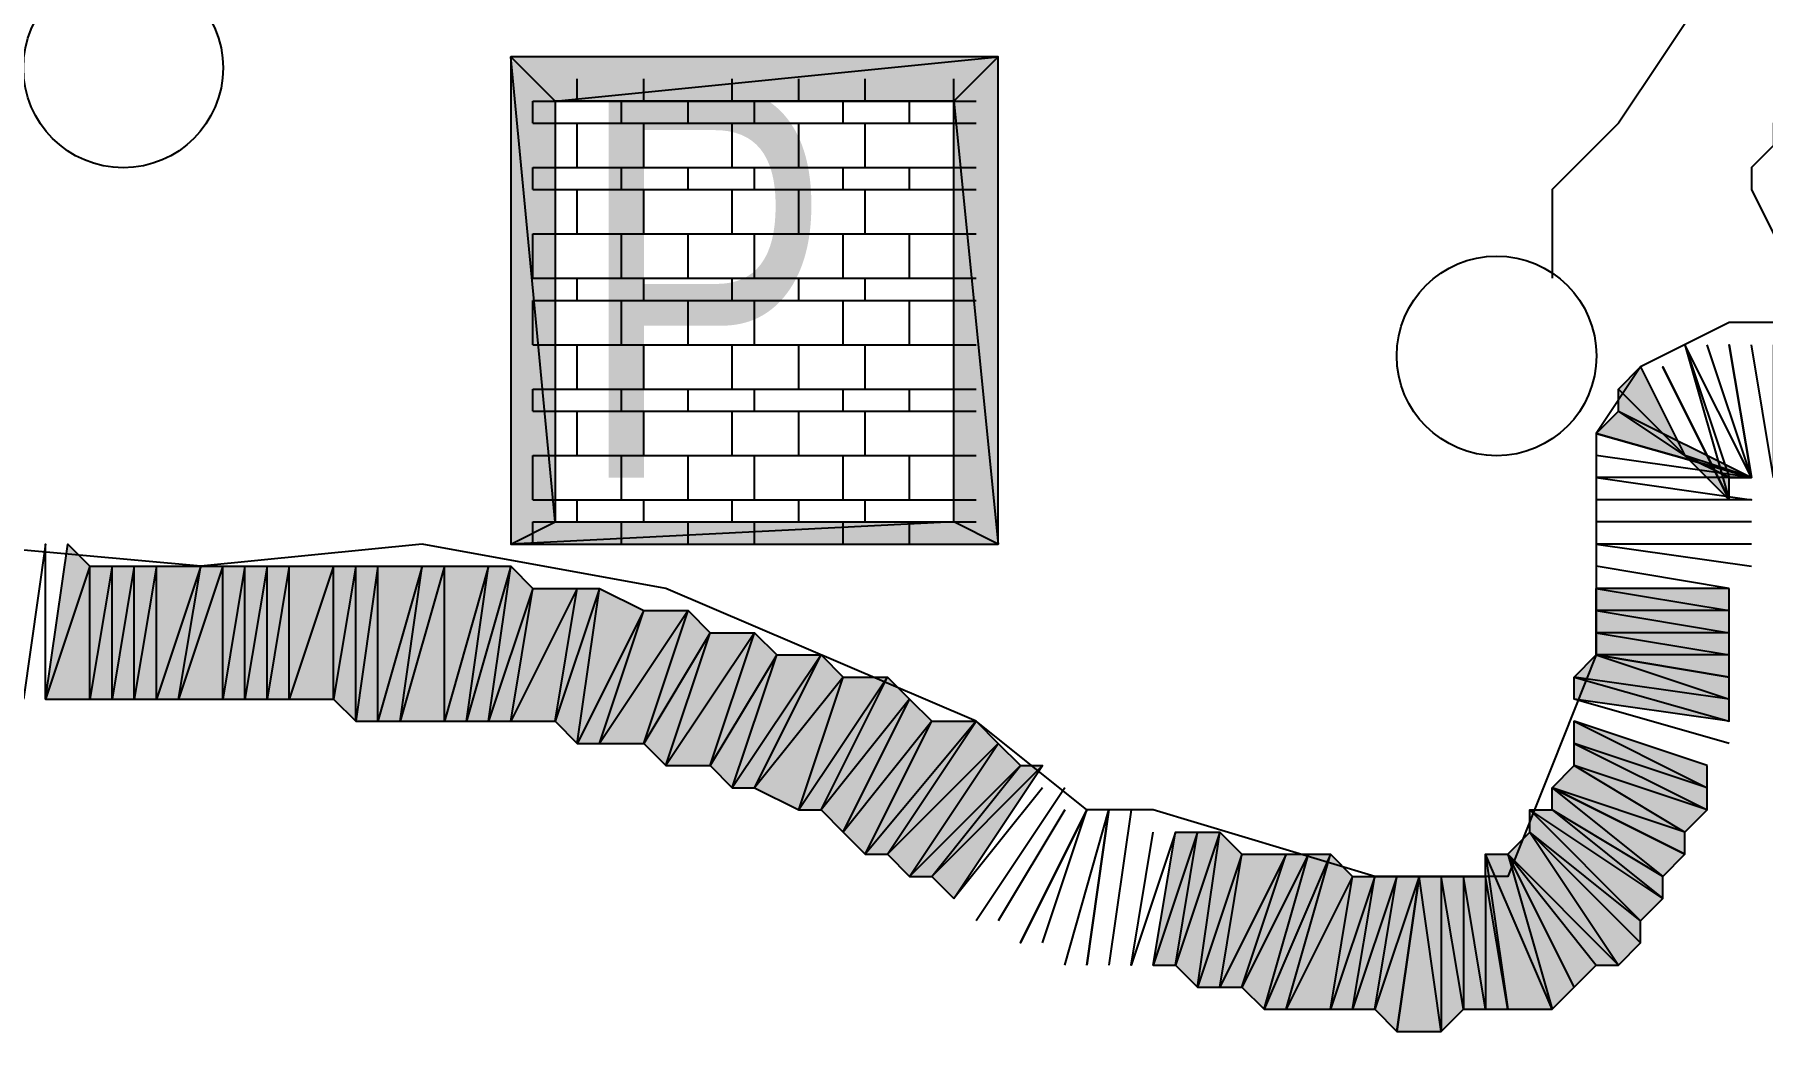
# Model space of a CAD drawing. Header units: millimetres. Extents: x 658 to 813, y 806 to 883.
# Drawn here: x 788.9175 to 789.1546, y 862.1896 to 862.3264 of the extents above; entities that cross this region are included whole.
import ezdxf

# ---------------------------------------------------------------- set-up
doc = ezdxf.new("R2010")
doc.units = ezdxf.units.MM
doc.header["$LTSCALE"] = 0.1
doc.linetypes.add('atContinuous2', pattern=[0])
for name, color, linetype in [('PANTAI', 7, 'Continuous'), ('pantai1', 7, 'Continuous'), ('SYMBOL', 7, 'Continuous'), ('TEXT', 8, 'Continuous'), ('WISATA NASIONAL', 7, 'Continuous'), ('zat_Mask_solid', 7, 'Continuous')]:
    doc.layers.add(name, color=color, linetype=linetype)
doc.styles.add('Style2', font='arial.ttf', dxfattribs={"height": 0.2})

msp = doc.modelspace()

# ---------------------------------------------------------------- hatches: boundary and pattern name
at = {"layer": 'pantai1'}
for points in [[(789.14394, 862.26865), (789.13482, 862.27777), (789.13786, 862.28081)], [(789.14394, 862.26865), (789.15002, 862.26257), (789.15002, 862.26561)], [(789.14394, 862.26865), (789.15002, 862.26561), (789.15306, 862.26561)], [(789.13786, 862.20177), (789.12266, 862.21697), (789.13482, 862.19873)], [(789.12874, 862.19569), (789.11962, 862.21393), (789.1257, 862.19265)]]:
    msp.add_hatch(color=7, dxfattribs=at).paths.add_polyline_path(points)
h = msp.add_hatch(color=7, dxfattribs=at)
h.paths.add_polyline_path([(788.92505, 862.23521), (788.92505, 862.25345), (788.91897, 862.23521)], flags=17)
h.paths.add_polyline_path([(788.92505, 862.25345), (788.91897, 862.23521), (788.92201, 862.25649)])
h = msp.add_hatch(color=7, dxfattribs=at)
h.paths.add_polyline_path([(788.92809, 862.23521), (788.92809, 862.25345), (788.92505, 862.23521)], flags=17)
h.paths.add_polyline_path([(788.92809, 862.25345), (788.92505, 862.23521), (788.92505, 862.25345)], flags=17)
h = msp.add_hatch(color=7, dxfattribs=at)
h.paths.add_polyline_path([(788.93113, 862.23521), (788.93113, 862.25345), (788.92809, 862.23521)], flags=17)
h.paths.add_polyline_path([(788.93113, 862.25345), (788.92809, 862.23521), (788.92809, 862.25345)], flags=17)
h = msp.add_hatch(color=7, dxfattribs=at)
h.paths.add_polyline_path([(788.93417, 862.23521), (788.93417, 862.25345), (788.93113, 862.23521)], flags=17)
h.paths.add_polyline_path([(788.93417, 862.25345), (788.93113, 862.23521), (788.93113, 862.25345)], flags=17)
h = msp.add_hatch(color=7, dxfattribs=at)
h.paths.add_polyline_path([(788.93721, 862.23521), (788.94025, 862.25345), (788.93417, 862.23521)], flags=17)
h.paths.add_polyline_path([(788.94025, 862.25345), (788.93417, 862.23521), (788.93417, 862.25345)], flags=17)
h = msp.add_hatch(color=7, dxfattribs=at)
h.paths.add_polyline_path([(788.94329, 862.23521), (788.94329, 862.25345), (788.93721, 862.23521)], flags=17)
h.paths.add_polyline_path([(788.94329, 862.25345), (788.93721, 862.23521), (788.94025, 862.25345)], flags=17)
h = msp.add_hatch(color=7, dxfattribs=at)
h.paths.add_polyline_path([(788.94633, 862.23521), (788.94633, 862.25345), (788.94329, 862.23521)], flags=17)
h.paths.add_polyline_path([(788.94633, 862.25345), (788.94329, 862.23521), (788.94329, 862.25345)], flags=17)
h = msp.add_hatch(color=7, dxfattribs=at)
h.paths.add_polyline_path([(788.94937, 862.23521), (788.94937, 862.25345), (788.94633, 862.23521)], flags=17)
h.paths.add_polyline_path([(788.94937, 862.25345), (788.94633, 862.23521), (788.94633, 862.25345)], flags=17)
h = msp.add_hatch(color=7, dxfattribs=at)
h.paths.add_polyline_path([(788.95241, 862.23521), (788.95241, 862.25345), (788.94937, 862.23521)], flags=17)
h.paths.add_polyline_path([(788.95241, 862.25345), (788.94937, 862.23521), (788.94937, 862.25345)], flags=17)
h = msp.add_hatch(color=7, dxfattribs=at)
h.paths.add_polyline_path([(788.95849, 862.23521), (788.95849, 862.25345), (788.95241, 862.23521)], flags=17)
h.paths.add_polyline_path([(788.95849, 862.25345), (788.95241, 862.23521), (788.95241, 862.25345)], flags=17)
h = msp.add_hatch(color=7, dxfattribs=at)
h.paths.add_polyline_path([(788.96153, 862.23217), (788.96153, 862.25345), (788.95849, 862.23521)])
h.paths.add_polyline_path([(788.96153, 862.25345), (788.95849, 862.23521), (788.95849, 862.25345)], flags=17)
h = msp.add_hatch(color=7, dxfattribs=at)
h.paths.add_polyline_path([(788.96457, 862.23217), (788.96457, 862.25345), (788.96153, 862.23217)], flags=17)
h.paths.add_polyline_path([(788.96457, 862.25345), (788.96153, 862.23217), (788.96153, 862.25345)], flags=17)
h = msp.add_hatch(color=7, dxfattribs=at)
h.paths.add_polyline_path([(788.96761, 862.23217), (788.97065, 862.25345), (788.96457, 862.23217)], flags=17)
h.paths.add_polyline_path([(788.97065, 862.25345), (788.96457, 862.23217), (788.96457, 862.25345)], flags=17)
h = msp.add_hatch(color=7, dxfattribs=at)
h.paths.add_polyline_path([(788.97369, 862.23217), (788.97369, 862.25345), (788.96761, 862.23217)], flags=17)
h.paths.add_polyline_path([(788.97369, 862.25345), (788.96761, 862.23217), (788.97065, 862.25345)], flags=17)
h = msp.add_hatch(color=7, dxfattribs=at)
h.paths.add_polyline_path([(788.97673, 862.23217), (788.97977, 862.25345), (788.97369, 862.23217)], flags=17)
h.paths.add_polyline_path([(788.97977, 862.25345), (788.97369, 862.23217), (788.97369, 862.25345)], flags=17)
h = msp.add_hatch(color=7, dxfattribs=at)
h.paths.add_polyline_path([(788.97977, 862.23217), (788.98281, 862.25345), (788.97673, 862.23217)], flags=17)
h.paths.add_polyline_path([(788.98281, 862.25345), (788.97673, 862.23217), (788.97977, 862.25345)], flags=17)
h = msp.add_hatch(color=7, dxfattribs=at)
h.paths.add_polyline_path([(788.98281, 862.23217), (788.98585, 862.25041), (788.97977, 862.23217)], flags=17)
h.paths.add_polyline_path([(788.98585, 862.25041), (788.97977, 862.23217), (788.98281, 862.25345)])
h = msp.add_hatch(color=7, dxfattribs=at)
h.paths.add_polyline_path([(788.98889, 862.23217), (788.99193, 862.25041), (788.98281, 862.23217)], flags=17)
h.paths.add_polyline_path([(788.99193, 862.25041), (788.98281, 862.23217), (788.98585, 862.25041)], flags=17)
h = msp.add_hatch(color=7, dxfattribs=at)
h.paths.add_polyline_path([(788.99193, 862.22913), (788.99497, 862.25041), (788.98889, 862.23217)])
h.paths.add_polyline_path([(788.99497, 862.25041), (788.98889, 862.23217), (788.99193, 862.25041)], flags=17)
h = msp.add_hatch(color=7, dxfattribs=at)
h.paths.add_polyline_path([(788.99497, 862.22913), (789.00105, 862.24737), (788.99193, 862.22913)], flags=17)
h.paths.add_polyline_path([(789.00105, 862.24737), (788.99193, 862.22913), (788.99497, 862.25041)])
h = msp.add_hatch(color=7, dxfattribs=at)
h.paths.add_polyline_path([(789.15002, 862.25041), (789.13178, 862.25041), (789.15002, 862.24737)], flags=17)
h.paths.add_polyline_path([(789.13178, 862.25041), (789.15002, 862.24737), (789.13178, 862.24737)], flags=17)
h = msp.add_hatch(color=7, dxfattribs=at)
h.paths.add_polyline_path([(789.00105, 862.22913), (789.00713, 862.24737), (788.99497, 862.22913)], flags=17)
h.paths.add_polyline_path([(789.00713, 862.24737), (788.99497, 862.22913), (789.00105, 862.24737)], flags=17)
h = msp.add_hatch(color=7, dxfattribs=at)
h.paths.add_polyline_path([(789.15002, 862.24737), (789.13178, 862.24737), (789.15002, 862.24433)], flags=17)
h.paths.add_polyline_path([(789.13178, 862.24737), (789.15002, 862.24433), (789.13178, 862.24433)], flags=17)
h = msp.add_hatch(color=7, dxfattribs=at)
h.paths.add_polyline_path([(789.01017, 862.22609), (789.01626, 862.24433), (789.00409, 862.22609)], flags=17)
h.paths.add_polyline_path([(789.01626, 862.24433), (789.00409, 862.22609), (789.01017, 862.24433)], flags=17)
h = msp.add_hatch(color=7, dxfattribs=at)
h.paths.add_polyline_path([(789.15002, 862.24433), (789.13178, 862.24433), (789.15002, 862.24129)], flags=17)
h.paths.add_polyline_path([(789.13178, 862.24433), (789.15002, 862.24129), (789.13178, 862.24129)], flags=17)
h = msp.add_hatch(color=7, dxfattribs=at)
h.paths.add_polyline_path([(789.01626, 862.22305), (789.02538, 862.24129), (789.01321, 862.22305)], flags=17)
h.paths.add_polyline_path([(789.02538, 862.24129), (789.01321, 862.22305), (789.0193, 862.24129)], flags=17)
h = msp.add_hatch(color=7, dxfattribs=at)
h.paths.add_polyline_path([(789.15002, 862.23825), (789.13178, 862.24129), (789.15002, 862.23521)], flags=17)
h.paths.add_polyline_path([(789.13178, 862.24129), (789.15002, 862.23521), (789.12874, 862.23825)])
h = msp.add_hatch(color=7, dxfattribs=at)
h.paths.add_polyline_path([(789.02538, 862.22001), (789.0345, 862.23825), (789.02234, 862.22001)], flags=17)
h.paths.add_polyline_path([(789.0345, 862.23825), (789.02234, 862.22001), (789.02842, 862.23825)], flags=17)
h = msp.add_hatch(color=7, dxfattribs=at)
h.paths.add_polyline_path([(789.15002, 862.23521), (789.12874, 862.23825), (789.15002, 862.23217)], flags=17)
h.paths.add_polyline_path([(789.12874, 862.23825), (789.15002, 862.23217), (789.12874, 862.23521)], flags=17)
h = msp.add_hatch(color=7, dxfattribs=at)
h.paths.add_polyline_path([(789.0345, 862.21393), (789.04666, 862.23217), (789.03146, 862.21393)], flags=17)
h.paths.add_polyline_path([(789.04666, 862.23217), (789.03146, 862.21393), (789.04058, 862.23217)], flags=17)
h = msp.add_hatch(color=7, dxfattribs=at)
h.paths.add_polyline_path([(789.14698, 862.22609), (789.12874, 862.23217), (789.14698, 862.22305)], flags=17)
h.paths.add_polyline_path([(789.12874, 862.23217), (789.14698, 862.22305), (789.12874, 862.22913)], flags=17)
h = msp.add_hatch(color=7, dxfattribs=at)
h.paths.add_polyline_path([(789.04058, 862.21089), (789.05274, 862.22609), (789.03754, 862.21089)], flags=17)
h.paths.add_polyline_path([(789.05274, 862.22609), (789.03754, 862.21089), (789.0497, 862.22913)])
h = msp.add_hatch(color=7, dxfattribs=at)
h.paths.add_polyline_path([(789.14698, 862.22305), (789.12874, 862.22913), (789.14698, 862.22001)], flags=17)
h.paths.add_polyline_path([(789.12874, 862.22913), (789.14698, 862.22001), (789.12874, 862.22609)], flags=17)
h = msp.add_hatch(color=7, dxfattribs=at)
h.paths.add_polyline_path([(789.04362, 862.20785), (789.05578, 862.22609), (789.04058, 862.21089)])
h.paths.add_polyline_path([(789.05578, 862.22609), (789.04058, 862.21089), (789.05274, 862.22609)], flags=17)
h = msp.add_hatch(color=7, dxfattribs=at)
h.paths.add_polyline_path([(789.14394, 862.21393), (789.1257, 862.22305), (789.1409, 862.21089)])
h.paths.add_polyline_path([(789.1257, 862.22305), (789.1409, 862.21089), (789.1257, 862.22001)], flags=17)
h = msp.add_hatch(color=7, dxfattribs=at)
h.paths.add_polyline_path([(789.1409, 862.21089), (789.1257, 862.22001), (789.1409, 862.20785)], flags=16)
h.paths.add_polyline_path([(789.1257, 862.22001), (789.1409, 862.20785), (789.12266, 862.22001)], flags=17)
h.paths.add_polyline_path([(789.1409, 862.20785), (789.12266, 862.22001), (789.13786, 862.20481)])
h.paths.add_polyline_path([(789.12266, 862.22001), (789.13786, 862.20481), (789.12266, 862.21697)], flags=17)
h = msp.add_hatch(color=7, dxfattribs=at)
h.paths.add_polyline_path([(789.07402, 862.19873), (789.07706, 862.21697), (789.07098, 862.19873)], flags=17)
h.paths.add_polyline_path([(789.07706, 862.21697), (789.07098, 862.19873), (789.07402, 862.21697)], flags=17)
h = msp.add_hatch(color=7, dxfattribs=at)
h.paths.add_polyline_path([(789.07706, 862.19569), (789.0801, 862.21697), (789.07402, 862.19873)])
h.paths.add_polyline_path([(789.0801, 862.21697), (789.07402, 862.19873), (789.07706, 862.21697)], flags=17)
h = msp.add_hatch(color=7, dxfattribs=at)
h.paths.add_polyline_path([(789.0801, 862.19569), (789.08314, 862.21393), (789.07706, 862.19569)], flags=17)
h.paths.add_polyline_path([(789.08314, 862.21393), (789.07706, 862.19569), (789.0801, 862.21697)])
h = msp.add_hatch(color=7, dxfattribs=at)
h.paths.add_polyline_path([(789.12266, 862.21697), (789.13482, 862.19873), (789.11962, 862.21393)])
h.paths.add_polyline_path([(789.13482, 862.19873), (789.11962, 862.21393), (789.13178, 862.19873)], flags=17)
h = msp.add_hatch(color=7, dxfattribs=at)
h.paths.add_polyline_path([(789.08314, 862.19569), (789.08922, 862.21393), (789.0801, 862.19569)], flags=17)
h.paths.add_polyline_path([(789.08922, 862.21393), (789.0801, 862.19569), (789.08314, 862.21393)], flags=17)
h = msp.add_hatch(color=7, dxfattribs=at)
h.paths.add_polyline_path([(789.08618, 862.19265), (789.09226, 862.21393), (789.08314, 862.19569)])
h.paths.add_polyline_path([(789.09226, 862.21393), (789.08314, 862.19569), (789.08922, 862.21393)], flags=17)
h = msp.add_hatch(color=7, dxfattribs=at)
h.paths.add_polyline_path([(789.08922, 862.19265), (789.0953, 862.21393), (789.08618, 862.19265)], flags=17)
h.paths.add_polyline_path([(789.0953, 862.21393), (789.08618, 862.19265), (789.09226, 862.21393)], flags=17)
h = msp.add_hatch(color=7, dxfattribs=at)
h.paths.add_polyline_path([(789.0953, 862.19265), (789.09834, 862.21089), (789.08922, 862.19265)], flags=17)
h.paths.add_polyline_path([(789.09834, 862.21089), (789.08922, 862.19265), (789.0953, 862.21393)])
h = msp.add_hatch(color=7, dxfattribs=at)
h.paths.add_polyline_path([(789.11962, 862.21393), (789.1257, 862.19265), (789.11658, 862.21393)], flags=17)
h.paths.add_polyline_path([(789.1257, 862.19265), (789.11658, 862.21393), (789.11962, 862.19265)], flags=17)
h.paths.add_polyline_path([(789.11658, 862.21393), (789.11962, 862.19265), (789.11658, 862.21089)], flags=0)
h.paths.add_polyline_path([(789.11962, 862.19265), (789.11658, 862.21089), (789.11658, 862.19265)], flags=0)
h = msp.add_hatch(color=7, dxfattribs=at)
h.paths.add_polyline_path([(789.09834, 862.19265), (789.10138, 862.21089), (789.0953, 862.19265)], flags=17)
h.paths.add_polyline_path([(789.10138, 862.21089), (789.0953, 862.19265), (789.09834, 862.21089)], flags=17)
h = msp.add_hatch(color=7, dxfattribs=at)
h.paths.add_polyline_path([(789.10138, 862.19265), (789.10442, 862.21089), (789.09834, 862.19265)], flags=17)
h.paths.add_polyline_path([(789.10442, 862.21089), (789.09834, 862.19265), (789.10138, 862.21089)], flags=17)
h = msp.add_hatch(color=7, dxfattribs=at)
h.paths.add_polyline_path([(789.10442, 862.18961), (789.10746, 862.21089), (789.10138, 862.19265)])
h.paths.add_polyline_path([(789.10746, 862.21089), (789.10138, 862.19265), (789.10442, 862.21089)], flags=17)
h = msp.add_hatch(color=7, dxfattribs=at)
h.paths.add_polyline_path([(789.1105, 862.21089), (789.1105, 862.18961), (789.10746, 862.21089)], flags=17)
h.paths.add_polyline_path([(789.1105, 862.18961), (789.10746, 862.21089), (789.10442, 862.18961)])
h = msp.add_hatch(color=7, dxfattribs=at)
h.paths.add_polyline_path([(789.11354, 862.21089), (789.11354, 862.19265), (789.1105, 862.21089)], flags=17)
h.paths.add_polyline_path([(789.11354, 862.19265), (789.1105, 862.21089), (789.1105, 862.18961)])
h = msp.add_hatch(color=7, dxfattribs=at)
h.paths.add_polyline_path([(789.11658, 862.21089), (789.11658, 862.19265), (789.11354, 862.21089)], flags=17)
h.paths.add_polyline_path([(789.11658, 862.19265), (789.11354, 862.21089), (789.11354, 862.19265)], flags=17)
at = {"layer": 'TEXT'}
h = msp.add_hatch(color=7, dxfattribs=at)
h.paths.add_polyline_path([(788.98281, 862.32337), (788.98889, 862.31729), (789.0497, 862.32337)])
h.paths.add_polyline_path([(788.98889, 862.31729), (789.0497, 862.32337), (789.04362, 862.31729)], flags=17)
h = msp.add_hatch(color=7, dxfattribs=at)
h.paths.add_polyline_path([(788.98281, 862.25649), (788.98889, 862.25953), (788.98281, 862.32337)])
h.paths.add_polyline_path([(788.98889, 862.25953), (788.98281, 862.32337), (788.98889, 862.31729)], flags=17)
h = msp.add_hatch(color=7, dxfattribs=at)
h.paths.add_polyline_path([(789.0497, 862.32337), (789.04362, 862.31729), (789.0497, 862.25649)])
h.paths.add_polyline_path([(789.04362, 862.31729), (789.0497, 862.25649), (789.04362, 862.25953)], flags=17)
h = msp.add_hatch(color=7, dxfattribs=at)
h.paths.add_polyline_path([(789.0497, 862.25649), (789.04362, 862.25953), (788.98281, 862.25649)])
h.paths.add_polyline_path([(789.04362, 862.25953), (788.98281, 862.25649), (788.98889, 862.25953)], flags=17)
at = {"layer": 'zat_Mask_solid'}
for points in [[(789.14394, 862.26865), (789.13482, 862.27473), (789.13482, 862.27777)], [(789.15306, 862.26561), (789.13178, 862.27169), (789.13482, 862.27473)], [(789.01017, 862.24433), (789.00105, 862.22913), (789.00713, 862.24737)], [(789.00409, 862.22609), (789.01017, 862.24433), (789.00105, 862.22913)], [(789.0193, 862.24129), (789.01017, 862.22609), (789.01626, 862.24433)], [(789.01321, 862.22305), (789.0193, 862.24129), (789.01017, 862.22609)], [(789.02842, 862.23825), (789.01626, 862.22305), (789.02538, 862.24129)], [(789.15002, 862.24129), (789.13178, 862.24129), (789.15002, 862.23825)], [(789.02234, 862.22001), (789.02842, 862.23825), (789.01626, 862.22305)], [(789.03754, 862.23521), (789.02538, 862.22001), (789.0345, 862.23825)], [(789.02842, 862.21697), (789.03754, 862.23521), (789.02538, 862.22001)], [(789.04058, 862.23217), (789.02842, 862.21697), (789.03754, 862.23521)], [(789.03146, 862.21393), (789.04058, 862.23217), (789.02842, 862.21697)], [(789.0497, 862.22913), (789.0345, 862.21393), (789.04666, 862.23217)], [(789.03754, 862.21089), (789.0497, 862.22913), (789.0345, 862.21393)], [(789.12874, 862.22609), (789.14394, 862.21697), (789.1257, 862.22305)], [(789.14698, 862.22001), (789.12874, 862.22609), (789.14394, 862.21697)], [(789.14394, 862.21697), (789.1257, 862.22305), (789.14394, 862.21393)], [(789.13786, 862.20481), (789.12266, 862.21697), (789.13786, 862.20177)], [(789.11962, 862.21393), (789.13178, 862.19873), (789.12874, 862.19569)]]:
    msp.add_hatch(color=7, dxfattribs=at).paths.add_polyline_path(points)

# ---------------------------------------------------------------- linework, layer by layer
at = {"color": 7}
msp.add_lwpolyline([(789.30506, 862.53314), (789.29594, 862.52706), (789.28682, 862.51186), (789.28074, 862.50274), (789.27466, 862.48146), (789.26858, 862.47538), (789.2625, 862.4541), (789.2625, 862.45106), (789.2625, 862.43282), (789.25642, 862.41762), (789.24426, 862.39634), (789.23818, 862.38722), (789.22602, 862.38418), (789.19562, 862.3781), (789.18346, 862.37506), (789.17434, 862.37202), (789.16826, 862.36594), (789.1561, 862.3477), (789.14698, 862.3325), (789.13482, 862.31425), (789.1257, 862.30513), (789.1257, 862.29297)], dxfattribs=at)
at = {"layer": 'PANTAI', "color": 7}
msp.add_lwpolyline([(789.17738, 862.28689), (789.15002, 862.28689), (789.13786, 862.28081), (789.13178, 862.27169), (789.13178, 862.24129), (789.1257, 862.22609), (789.11962, 862.21089), (789.10138, 862.21089), (789.07098, 862.22001), (789.06186, 862.22001), (789.04666, 862.23217), (789.00409, 862.25041), (788.97065, 862.25649), (788.94025, 862.25345), (788.90681, 862.25649)], dxfattribs=at)
at = {"layer": 'pantai1', "color": 7}
for points in [[(789.14394, 862.28385), (789.15002, 862.26257), (789.1409, 862.28081), (789.15002, 862.26257)], [(789.15306, 862.26561), (789.14394, 862.28385), (789.15002, 862.26561)], [(789.15306, 862.26561), (789.15002, 862.28385), (789.15306, 862.26561), (789.14698, 862.28385)], [(789.1561, 862.28385), (789.1561, 862.26561), (789.15306, 862.28385)], [(789.14394, 862.26865), (789.13482, 862.27777), (789.13786, 862.28081), (789.14394, 862.26865)], [(789.14394, 862.26865), (789.13482, 862.27473), (789.13482, 862.27777), (789.14394, 862.26865)], [(789.15306, 862.26561), (789.13178, 862.27169), (789.13482, 862.27473), (789.15306, 862.26561)], [(789.13178, 862.27169), (789.15306, 862.26561), (789.13178, 862.26865)], [(789.14394, 862.26865), (789.15002, 862.26257), (789.15002, 862.26561), (789.14394, 862.26865)], [(789.14394, 862.26865), (789.15002, 862.26561), (789.15306, 862.26561), (789.14394, 862.26865)], [(789.15306, 862.26561), (789.13178, 862.26561), (789.15306, 862.26257), (789.13178, 862.26257)], [(789.15306, 862.25953), (789.13178, 862.25953)], [(788.91897, 862.23521), (788.91897, 862.25649), (788.91593, 862.23521)], [(788.92505, 862.25345), (788.91897, 862.23521), (788.92201, 862.25649), (788.92505, 862.25345)], [(789.15306, 862.25649), (789.13178, 862.25649), (789.15306, 862.25345)], [(788.92505, 862.23521), (788.92505, 862.25345), (788.91897, 862.23521), (788.92505, 862.23521)], [(788.92809, 862.23521), (788.92809, 862.25345), (788.92505, 862.23521), (788.92809, 862.23521)], [(788.92809, 862.25345), (788.92505, 862.23521), (788.92505, 862.25345), (788.92809, 862.25345)], [(788.93113, 862.23521), (788.93113, 862.25345), (788.92809, 862.23521), (788.93113, 862.23521)], [(788.93113, 862.25345), (788.92809, 862.23521), (788.92809, 862.25345), (788.93113, 862.25345)], [(788.93417, 862.23521), (788.93417, 862.25345), (788.93113, 862.23521), (788.93417, 862.23521)], [(788.93417, 862.25345), (788.93113, 862.23521), (788.93113, 862.25345), (788.93417, 862.25345)], [(788.93721, 862.23521), (788.94025, 862.25345), (788.93417, 862.23521), (788.93721, 862.23521)], [(788.94025, 862.25345), (788.93417, 862.23521), (788.93417, 862.25345), (788.94025, 862.25345)], [(788.94329, 862.23521), (788.94329, 862.25345), (788.93721, 862.23521), (788.94329, 862.23521)], [(788.94329, 862.25345), (788.93721, 862.23521), (788.94025, 862.25345), (788.94329, 862.25345)], [(788.94633, 862.23521), (788.94633, 862.25345), (788.94329, 862.23521), (788.94633, 862.23521)], [(788.94633, 862.25345), (788.94329, 862.23521), (788.94329, 862.25345), (788.94633, 862.25345)], [(788.94937, 862.23521), (788.94937, 862.25345), (788.94633, 862.23521), (788.94937, 862.23521)], [(788.94937, 862.25345), (788.94633, 862.23521), (788.94633, 862.25345), (788.94937, 862.25345)], [(788.95241, 862.23521), (788.95241, 862.25345), (788.94937, 862.23521), (788.95241, 862.23521)], [(788.95241, 862.25345), (788.94937, 862.23521), (788.94937, 862.25345), (788.95241, 862.25345)], [(788.95849, 862.23521), (788.95849, 862.25345), (788.95241, 862.23521), (788.95849, 862.23521)], [(788.95849, 862.25345), (788.95241, 862.23521), (788.95241, 862.25345), (788.95849, 862.25345)], [(788.96153, 862.23217), (788.96153, 862.25345), (788.95849, 862.23521), (788.96153, 862.23217)], [(788.96153, 862.25345), (788.95849, 862.23521), (788.95849, 862.25345), (788.96153, 862.25345)], [(788.96457, 862.23217), (788.96457, 862.25345), (788.96153, 862.23217), (788.96457, 862.23217)], [(788.96457, 862.25345), (788.96153, 862.23217), (788.96153, 862.25345), (788.96457, 862.25345)], [(788.96761, 862.23217), (788.97065, 862.25345), (788.96457, 862.23217), (788.96761, 862.23217)], [(788.97065, 862.25345), (788.96457, 862.23217), (788.96457, 862.25345), (788.97065, 862.25345)], [(788.97369, 862.23217), (788.97369, 862.25345), (788.96761, 862.23217), (788.97369, 862.23217)], [(788.97369, 862.25345), (788.96761, 862.23217), (788.97065, 862.25345), (788.97369, 862.25345)], [(788.97673, 862.23217), (788.97977, 862.25345), (788.97369, 862.23217), (788.97673, 862.23217)], [(788.97977, 862.25345), (788.97369, 862.23217), (788.97369, 862.25345), (788.97977, 862.25345)], [(788.97977, 862.23217), (788.98281, 862.25345), (788.97673, 862.23217), (788.97977, 862.23217)], [(788.98281, 862.25345), (788.97673, 862.23217), (788.97977, 862.25345), (788.98281, 862.25345)], [(788.98585, 862.25041), (788.97977, 862.23217), (788.98281, 862.25345), (788.98585, 862.25041)], [(789.15002, 862.25041), (789.13178, 862.25345)], [(788.98281, 862.23217), (788.98585, 862.25041), (788.97977, 862.23217), (788.98281, 862.23217)], [(788.98889, 862.23217), (788.99193, 862.25041), (788.98281, 862.23217), (788.98889, 862.23217)], [(788.99193, 862.25041), (788.98281, 862.23217), (788.98585, 862.25041), (788.99193, 862.25041)], [(788.99193, 862.22913), (788.99497, 862.25041), (788.98889, 862.23217), (788.99193, 862.22913)], [(788.99497, 862.25041), (788.98889, 862.23217), (788.99193, 862.25041), (788.99497, 862.25041)], [(789.00105, 862.24737), (788.99193, 862.22913), (788.99497, 862.25041), (789.00105, 862.24737)], [(789.15002, 862.25041), (789.13178, 862.25041), (789.15002, 862.24737), (789.15002, 862.25041)], [(789.13178, 862.25041), (789.15002, 862.24737), (789.13178, 862.24737), (789.13178, 862.25041)], [(788.99497, 862.22913), (789.00105, 862.24737), (788.99193, 862.22913), (788.99497, 862.22913)], [(789.00105, 862.22913), (789.00713, 862.24737), (788.99497, 862.22913), (789.00105, 862.22913)], [(789.00713, 862.24737), (788.99497, 862.22913), (789.00105, 862.24737), (789.00713, 862.24737)], [(789.01017, 862.24433), (789.00105, 862.22913), (789.00713, 862.24737), (789.01017, 862.24433)], [(789.15002, 862.24737), (789.13178, 862.24737), (789.15002, 862.24433), (789.15002, 862.24737)], [(789.13178, 862.24737), (789.15002, 862.24433), (789.13178, 862.24433), (789.13178, 862.24737)], [(789.00409, 862.22609), (789.01017, 862.24433), (789.00105, 862.22913), (789.00409, 862.22609)], [(789.01017, 862.22609), (789.01626, 862.24433), (789.00409, 862.22609), (789.01017, 862.22609)], [(789.01626, 862.24433), (789.00409, 862.22609), (789.01017, 862.24433), (789.01626, 862.24433)], [(789.0193, 862.24129), (789.01017, 862.22609), (789.01626, 862.24433), (789.0193, 862.24129)], [(789.15002, 862.24433), (789.13178, 862.24433), (789.15002, 862.24129), (789.15002, 862.24433)], [(789.13178, 862.24433), (789.15002, 862.24129), (789.13178, 862.24129), (789.13178, 862.24433)], [(789.01321, 862.22305), (789.0193, 862.24129), (789.01017, 862.22609), (789.01321, 862.22305)], [(789.01626, 862.22305), (789.02538, 862.24129), (789.01321, 862.22305), (789.01626, 862.22305)], [(789.02538, 862.24129), (789.01321, 862.22305), (789.0193, 862.24129), (789.02538, 862.24129)], [(789.02842, 862.23825), (789.01626, 862.22305), (789.02538, 862.24129), (789.02842, 862.23825)], [(789.13178, 862.24129), (789.15002, 862.23521), (789.12874, 862.23825), (789.13178, 862.24129)], [(789.15002, 862.24129), (789.13178, 862.24129), (789.15002, 862.23825), (789.15002, 862.24129)], [(789.15002, 862.23825), (789.13178, 862.24129), (789.15002, 862.23521), (789.15002, 862.23825)], [(789.02234, 862.22001), (789.02842, 862.23825), (789.01626, 862.22305), (789.02234, 862.22001)], [(789.02538, 862.22001), (789.0345, 862.23825), (789.02234, 862.22001), (789.02538, 862.22001)], [(789.0345, 862.23825), (789.02234, 862.22001), (789.02842, 862.23825), (789.0345, 862.23825)], [(789.03754, 862.23521), (789.02538, 862.22001), (789.0345, 862.23825), (789.03754, 862.23521)], [(789.15002, 862.23521), (789.12874, 862.23825), (789.15002, 862.23217), (789.15002, 862.23521)], [(789.12874, 862.23825), (789.15002, 862.23217), (789.12874, 862.23521), (789.12874, 862.23825)], [(789.02842, 862.21697), (789.03754, 862.23521), (789.02538, 862.22001), (789.02842, 862.21697)], [(789.04058, 862.23217), (789.02842, 862.21697), (789.03754, 862.23521), (789.04058, 862.23217)], [(789.15002, 862.22913), (789.12874, 862.23521)], [(789.03146, 862.21393), (789.04058, 862.23217), (789.02842, 862.21697), (789.03146, 862.21393)], [(789.0345, 862.21393), (789.04666, 862.23217), (789.03146, 862.21393), (789.0345, 862.21393)], [(789.04666, 862.23217), (789.03146, 862.21393), (789.04058, 862.23217), (789.04666, 862.23217)], [(789.0497, 862.22913), (789.0345, 862.21393), (789.04666, 862.23217), (789.0497, 862.22913)], [(789.14698, 862.22609), (789.12874, 862.23217)], [(789.14698, 862.22609), (789.12874, 862.23217), (789.14698, 862.22305), (789.14698, 862.22609)], [(789.12874, 862.23217), (789.14698, 862.22305), (789.12874, 862.22913), (789.12874, 862.23217)], [(789.03754, 862.21089), (789.0497, 862.22913), (789.0345, 862.21393), (789.03754, 862.21089)], [(789.05274, 862.22609), (789.03754, 862.21089), (789.0497, 862.22913), (789.05274, 862.22609)], [(789.14698, 862.22305), (789.12874, 862.22913), (789.14698, 862.22001), (789.14698, 862.22305)], [(789.12874, 862.22913), (789.14698, 862.22001), (789.12874, 862.22609), (789.12874, 862.22913)], [(789.04058, 862.21089), (789.05274, 862.22609), (789.03754, 862.21089), (789.04058, 862.21089)], [(789.04362, 862.20785), (789.05578, 862.22609), (789.04058, 862.21089), (789.04362, 862.20785)], [(789.05578, 862.22609), (789.04058, 862.21089), (789.05274, 862.22609), (789.05578, 862.22609)], [(789.12874, 862.22609), (789.14394, 862.21697), (789.1257, 862.22305), (789.12874, 862.22609)], [(789.14698, 862.22001), (789.12874, 862.22609), (789.14394, 862.21697), (789.14698, 862.22001)], [(789.05578, 862.22305), (789.04362, 862.20785)], [(789.05882, 862.22305), (789.04666, 862.20481)], [(789.14394, 862.21697), (789.1257, 862.22305), (789.14394, 862.21393), (789.14394, 862.21697)], [(789.14394, 862.21393), (789.1257, 862.22305), (789.1409, 862.21089), (789.14394, 862.21393)], [(789.1257, 862.22305), (789.1409, 862.21089), (789.1257, 862.22001), (789.1257, 862.22305)], [(789.05882, 862.22001), (789.0497, 862.20481)], [(789.05578, 862.20177), (789.06186, 862.22001), (789.05274, 862.20177), (789.06186, 862.22001)], [(789.05882, 862.19873), (789.0649, 862.22001)], [(789.06186, 862.19873), (789.0649, 862.22001), (789.06186, 862.19873)], [(789.06794, 862.22001), (789.0649, 862.19873)], [(789.1257, 862.22001), (789.1409, 862.20785), (789.12266, 862.22001), (789.1257, 862.22001)], [(789.1409, 862.20785), (789.12266, 862.22001), (789.13786, 862.20481), (789.1409, 862.20785)], [(789.12266, 862.22001), (789.13786, 862.20481), (789.12266, 862.21697), (789.12266, 862.22001)], [(789.1409, 862.21089), (789.1257, 862.22001), (789.1409, 862.20785), (789.1409, 862.21089)], [(789.07402, 862.21697), (789.06794, 862.19873), (789.07098, 862.21697)], [(789.07402, 862.19873), (789.07706, 862.21697), (789.07098, 862.19873), (789.07402, 862.19873)], [(789.07706, 862.21697), (789.07098, 862.19873), (789.07402, 862.21697), (789.07706, 862.21697)], [(789.07706, 862.19569), (789.0801, 862.21697), (789.07402, 862.19873), (789.07706, 862.19569)], [(789.0801, 862.21697), (789.07402, 862.19873), (789.07706, 862.21697), (789.0801, 862.21697)], [(789.08314, 862.21393), (789.07706, 862.19569), (789.0801, 862.21697), (789.08314, 862.21393)], [(789.12266, 862.21697), (789.13482, 862.19873), (789.11962, 862.21393), (789.12266, 862.21697)], [(789.13786, 862.20481), (789.12266, 862.21697), (789.13786, 862.20177), (789.13786, 862.20481)], [(789.13786, 862.20177), (789.12266, 862.21697), (789.13482, 862.19873), (789.13786, 862.20177)], [(789.0801, 862.19569), (789.08314, 862.21393), (789.07706, 862.19569), (789.0801, 862.19569)], [(789.08314, 862.19569), (789.08922, 862.21393), (789.0801, 862.19569), (789.08314, 862.19569)], [(789.08922, 862.21393), (789.0801, 862.19569), (789.08314, 862.21393), (789.08922, 862.21393)], [(789.08618, 862.19265), (789.09226, 862.21393), (789.08314, 862.19569), (789.08618, 862.19265)], [(789.09226, 862.21393), (789.08314, 862.19569), (789.08922, 862.21393), (789.09226, 862.21393)], [(789.08922, 862.19265), (789.0953, 862.21393), (789.08618, 862.19265), (789.08922, 862.19265)], [(789.0953, 862.21393), (789.08618, 862.19265), (789.09226, 862.21393), (789.0953, 862.21393)], [(789.09834, 862.21089), (789.08922, 862.19265), (789.0953, 862.21393), (789.09834, 862.21089)], [(789.11962, 862.21393), (789.1257, 862.19265), (789.11658, 862.21393), (789.11962, 862.21393)], [(789.1257, 862.19265), (789.11658, 862.21393), (789.11962, 862.19265), (789.1257, 862.19265)], [(789.11658, 862.21393), (789.11962, 862.19265), (789.11658, 862.21089), (789.11658, 862.21393)], [(789.13482, 862.19873), (789.11962, 862.21393), (789.13178, 862.19873), (789.13482, 862.19873)], [(789.11962, 862.21393), (789.13178, 862.19873), (789.12874, 862.19569), (789.11962, 862.21393)], [(789.12874, 862.19569), (789.11962, 862.21393), (789.1257, 862.19265), (789.12874, 862.19569)], [(789.0953, 862.19265), (789.09834, 862.21089), (789.08922, 862.19265), (789.0953, 862.19265)], [(789.09834, 862.19265), (789.10138, 862.21089), (789.0953, 862.19265), (789.09834, 862.19265)], [(789.10138, 862.21089), (789.0953, 862.19265), (789.09834, 862.21089), (789.10138, 862.21089)], [(789.10138, 862.19265), (789.10442, 862.21089), (789.09834, 862.19265), (789.10138, 862.19265)], [(789.10442, 862.21089), (789.09834, 862.19265), (789.10138, 862.21089), (789.10442, 862.21089)], [(789.10442, 862.18961), (789.10746, 862.21089), (789.10138, 862.19265), (789.10442, 862.18961)], [(789.10746, 862.21089), (789.10138, 862.19265), (789.10442, 862.21089), (789.10746, 862.21089)], [(789.1105, 862.18961), (789.10746, 862.21089), (789.10442, 862.18961), (789.1105, 862.18961)], [(789.1105, 862.21089), (789.1105, 862.18961), (789.10746, 862.21089), (789.1105, 862.21089)], [(789.11354, 862.21089), (789.11354, 862.19265), (789.1105, 862.21089), (789.11354, 862.21089)], [(789.11354, 862.19265), (789.1105, 862.21089), (789.1105, 862.18961), (789.11354, 862.19265)], [(789.11658, 862.21089), (789.11658, 862.19265), (789.11354, 862.21089), (789.11658, 862.21089)], [(789.11658, 862.19265), (789.11354, 862.21089), (789.11354, 862.19265), (789.11658, 862.19265)], [(789.11962, 862.19265), (789.11658, 862.21089), (789.11658, 862.19265), (789.11962, 862.19265)]]:
    msp.add_lwpolyline(points, dxfattribs=at)
at = {"layer": 'SYMBOL', "color": 7, "linetype": 'atContinuous2'}
for centre in [(788.92962, 862.32184), (789.1181, 862.28232)]:
    msp.add_circle(centre, 0.0137, dxfattribs=at)
at = {"layer": 'TEXT', "color": 7}
for points in [[(788.98281, 862.32337), (788.98889, 862.31729), (789.0497, 862.32337), (788.98281, 862.32337)], [(788.98281, 862.25649), (788.98889, 862.25953), (788.98281, 862.32337), (788.98281, 862.25649)], [(788.98889, 862.25953), (788.98281, 862.32337), (788.98889, 862.31729), (788.98889, 862.25953)], [(788.98889, 862.31729), (789.0497, 862.32337), (789.04362, 862.31729), (788.98889, 862.31729)], [(789.0497, 862.32337), (789.04362, 862.31729), (789.0497, 862.25649), (789.0497, 862.32337)], [(789.04362, 862.31729), (789.0497, 862.25649), (789.04362, 862.25953), (789.04362, 862.31729)], [(789.16826, 862.31425), (789.1713, 862.31729), (789.1713, 862.31121), (789.16826, 862.31425), (789.16826, 862.31729), (789.16522, 862.31729), (789.16218, 862.31729), (789.15914, 862.31729), (789.1561, 862.31425), (789.1561, 862.31121), (789.15306, 862.30817), (789.15306, 862.30513), (789.1561, 862.29905), (789.15914, 862.29601), (789.16218, 862.29601), (789.16522, 862.29601), (789.16826, 862.29601), (789.1713, 862.29601), (789.1713, 862.30513)], [(789.0497, 862.25649), (789.04362, 862.25953), (788.98281, 862.25649), (789.0497, 862.25649)], [(789.04362, 862.25953), (788.98281, 862.25649), (788.98889, 862.25953), (789.04362, 862.25953)]]:
    msp.add_lwpolyline(points, dxfattribs=at)
at = {"layer": 'WISATA NASIONAL', "color": 7}
for points in [[(788.99193, 862.31729), (788.99193, 862.32033)], [(789.00105, 862.31729), (789.00105, 862.32033)], [(789.01321, 862.31729), (789.01321, 862.32033)], [(789.02234, 862.31729), (789.02234, 862.32033)], [(789.03146, 862.31729), (789.03146, 862.32033)], [(789.04362, 862.31729), (789.04362, 862.32033)], [(788.98585, 862.31729), (789.04666, 862.31729)], [(788.98585, 862.31425), (788.98585, 862.31729)], [(788.99801, 862.31425), (788.99801, 862.31729)], [(789.00713, 862.31425), (789.00713, 862.31729)], [(789.01626, 862.31425), (789.01626, 862.31729)], [(789.02842, 862.31425), (789.02842, 862.31729)], [(789.03754, 862.31425), (789.03754, 862.31729)], [(788.98585, 862.31425), (789.04666, 862.31425)], [(788.99193, 862.30817), (788.99193, 862.31425)], [(789.00105, 862.30817), (789.00105, 862.31425)], [(789.01321, 862.30817), (789.01321, 862.31425)], [(789.02234, 862.30817), (789.02234, 862.31425)], [(789.03146, 862.30817), (789.03146, 862.31425)], [(789.04362, 862.30817), (789.04362, 862.31425)], [(788.98585, 862.30817), (789.04666, 862.30817)], [(788.98585, 862.30513), (788.98585, 862.30817)], [(788.99801, 862.30513), (788.99801, 862.30817)], [(789.00713, 862.30513), (789.00713, 862.30817)], [(789.01626, 862.30513), (789.01626, 862.30817)], [(789.02842, 862.30513), (789.02842, 862.30817)], [(789.03754, 862.30513), (789.03754, 862.30817)], [(788.98585, 862.30513), (789.04666, 862.30513)], [(788.99193, 862.29905), (788.99193, 862.30513)], [(789.00105, 862.29905), (789.00105, 862.30513)], [(789.01321, 862.29905), (789.01321, 862.30513)], [(789.02234, 862.29905), (789.02234, 862.30513)], [(789.03146, 862.29905), (789.03146, 862.30513)], [(789.04362, 862.29905), (789.04362, 862.30513)], [(788.98585, 862.29905), (789.04666, 862.29905)], [(788.98585, 862.29297), (788.98585, 862.29905)], [(788.99801, 862.29297), (788.99801, 862.29905)], [(789.00713, 862.29297), (789.00713, 862.29905)], [(789.01626, 862.29297), (789.01626, 862.29905)], [(789.02842, 862.29297), (789.02842, 862.29905)], [(789.03754, 862.29297), (789.03754, 862.29905)], [(788.98585, 862.29297), (789.04666, 862.29297)], [(788.99193, 862.28993), (788.99193, 862.29297)], [(789.00105, 862.28993), (789.00105, 862.29297)], [(789.01321, 862.28993), (789.01321, 862.29297)], [(789.02234, 862.28993), (789.02234, 862.29297)], [(789.03146, 862.28993), (789.03146, 862.29297)], [(789.04362, 862.28993), (789.04362, 862.29297)], [(788.98585, 862.28993), (789.04666, 862.28993)], [(788.98585, 862.28385), (788.98585, 862.28993)], [(788.99801, 862.28385), (788.99801, 862.28993)], [(789.00713, 862.28385), (789.00713, 862.28993)], [(789.01626, 862.28385), (789.01626, 862.28993)], [(789.02842, 862.28385), (789.02842, 862.28993)], [(789.03754, 862.28385), (789.03754, 862.28993)], [(788.98585, 862.28385), (789.04666, 862.28385)], [(788.99193, 862.27777), (788.99193, 862.28385)], [(789.00105, 862.27777), (789.00105, 862.28385)], [(789.01321, 862.27777), (789.01321, 862.28385)], [(789.02234, 862.27777), (789.02234, 862.28385)], [(789.03146, 862.27777), (789.03146, 862.28385)], [(789.04362, 862.27777), (789.04362, 862.28385)], [(788.98585, 862.27777), (789.04666, 862.27777)], [(788.98585, 862.27473), (788.98585, 862.27777)], [(788.99801, 862.27473), (788.99801, 862.27777)], [(789.00713, 862.27473), (789.00713, 862.27777)], [(789.01626, 862.27473), (789.01626, 862.27777)], [(789.02842, 862.27473), (789.02842, 862.27777)], [(789.03754, 862.27473), (789.03754, 862.27777)], [(788.98585, 862.27473), (789.04666, 862.27473)], [(788.99193, 862.26865), (788.99193, 862.27473)], [(789.00105, 862.26865), (789.00105, 862.27473)], [(789.01321, 862.26865), (789.01321, 862.27473)], [(789.02234, 862.26865), (789.02234, 862.27473)], [(789.03146, 862.26865), (789.03146, 862.27473)], [(789.04362, 862.26865), (789.04362, 862.27473)], [(788.98585, 862.26865), (789.04666, 862.26865)], [(788.98585, 862.26257), (788.98585, 862.26865)], [(788.99801, 862.26257), (788.99801, 862.26865)], [(789.00713, 862.26257), (789.00713, 862.26865)], [(789.01626, 862.26257), (789.01626, 862.26865)], [(789.02842, 862.26257), (789.02842, 862.26865)], [(789.03754, 862.26257), (789.03754, 862.26865)], [(788.98585, 862.26257), (789.04666, 862.26257)], [(788.99193, 862.25953), (788.99193, 862.26257)], [(789.00105, 862.25953), (789.00105, 862.26257)], [(789.01321, 862.25953), (789.01321, 862.26257)], [(789.02234, 862.25953), (789.02234, 862.26257)], [(789.03146, 862.25953), (789.03146, 862.26257)], [(789.04362, 862.25953), (789.04362, 862.26257)], [(788.98585, 862.25953), (789.04666, 862.25953)], [(788.98585, 862.25649), (788.98585, 862.25953)], [(788.99801, 862.25649), (788.99801, 862.25953)], [(789.00713, 862.25649), (789.00713, 862.25953)], [(789.01626, 862.25649), (789.01626, 862.25953)], [(789.02842, 862.25649), (789.02842, 862.25953)], [(789.03754, 862.25649), (789.03754, 862.25953)]]:
    msp.add_lwpolyline(points, dxfattribs=at)

# ---------------------------------------------------------------- texts
at = {"layer": 'TEXT', "color": 7, "style": 'Style2', "width": 0.7}
msp.add_text('P', height=0.0535, rotation=0.0006, dxfattribs=at).set_placement((788.99193, 862.26561))

doc.saveas('drawing.dxf')
